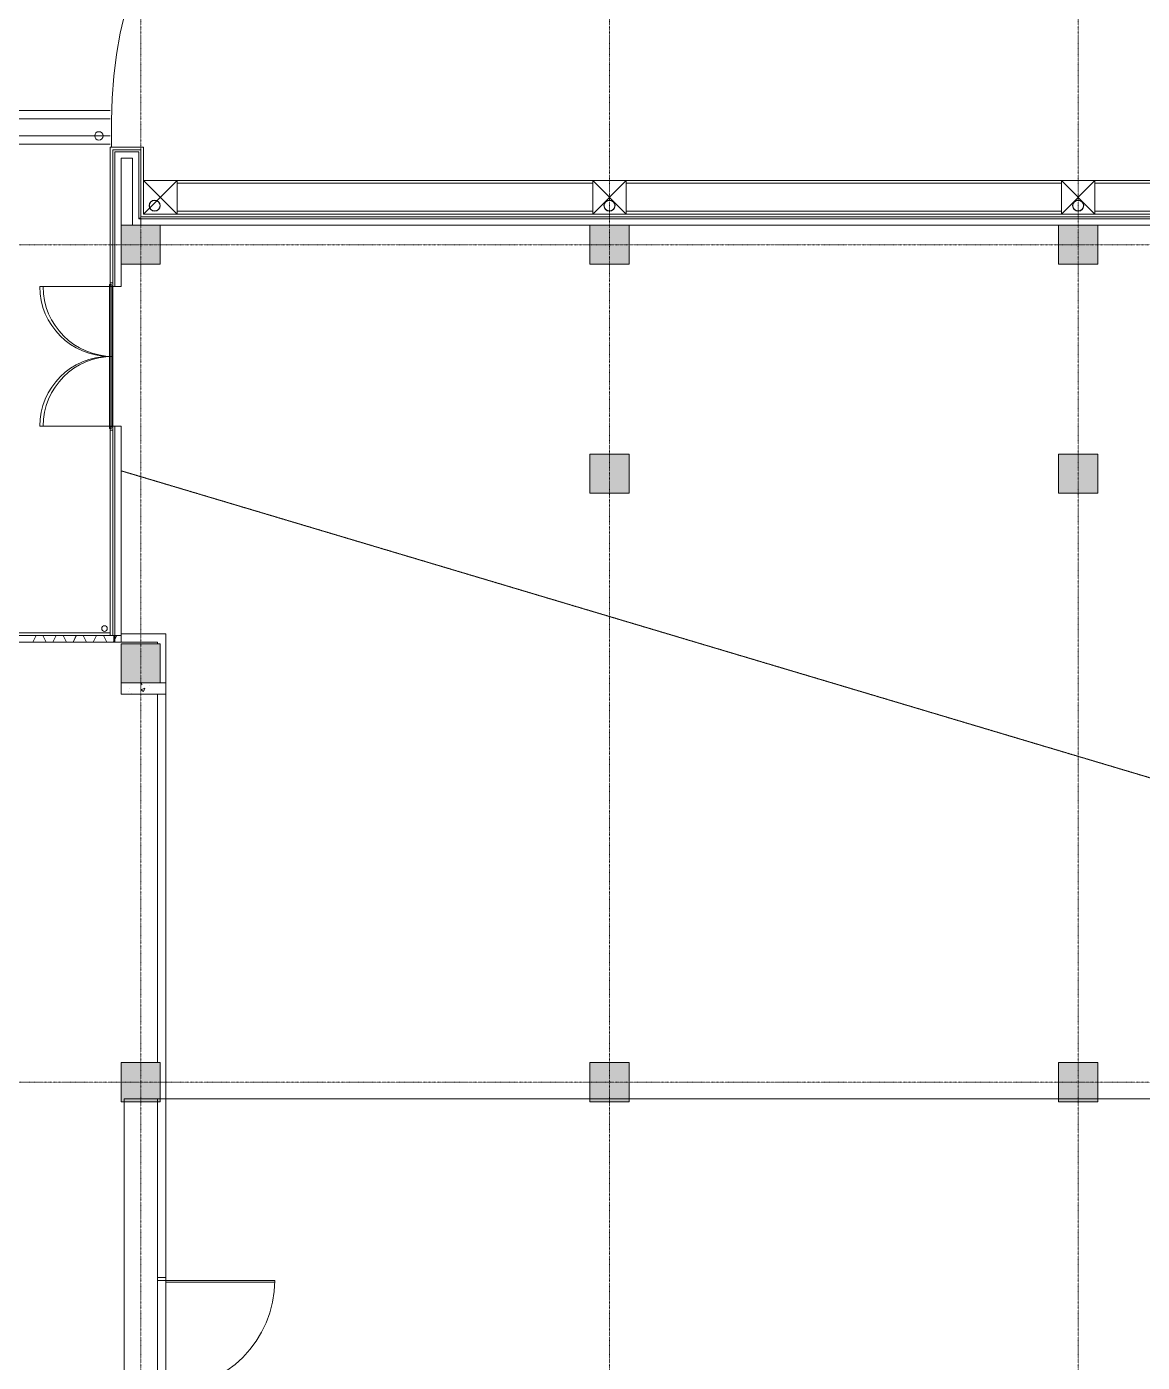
# Model space of a CAD drawing. Extents: x -76427 to 292734, y -42117 to 131250.
# Drawn here: x 15956 to 35949, y 69982 to 93905 of the extents above; entities that cross this region are included whole.
import ezdxf

# ---------------------------------------------------------------- set-up
doc = ezdxf.new("R2010")
doc.units = 0
doc.header["$LTSCALE"] = 10
for name, pattern in [('H12PL1$0$HIDDEN', [0.4, 0.3, -0.1]), ('H12PL1$0$JJP_三點線', [0.9, 0.3, -0.15, 0, -0.15, 0, -0.15, 0, -0.15]), ('H12PL1$0$JJP_虛線(退縮線、投影線、地下室範圍、非屬本工程、圖面分區)', [0.45, 0.3, -0.15]), ('XFM7P10ICA$0$H12PL1$0$JJP_三點線', [0.9, 0.3, -0.15, 0, -0.15, 0, -0.15, 0, -0.15]), ('XFM7P10ICA$0$H12PL1$0$JJP_虛線(退縮線、投影線、地下室範圍、非屬本工程、圖面分區)', [0.45, 0.3, -0.15])]:
    doc.linetypes.add(name, pattern=pattern)
for name, color, linetype in [('H12PL1$0$A-OBJE-2D', 252, 'Continuous'), ('H12PL1$0$A-OBJE-MEP', 252, 'Continuous'), ('H12PL1$0$A-WALL-EX', 252, 'Continuous'), ('H12PL1$0$A-WALL-IN', 252, 'Continuous'), ('H12PL1$0$Door', 252, 'Continuous'), ('H12PL1$0$L10_14_DRAN', 252, 'Continuous'), ('H12PL1$0$L10_14_KABE1', 252, 'Continuous'), ('H12PL1$0$L10_14_SIAGE1', 252, 'Continuous'), ('H12PL1$0$L10_14_SIAGE2', 252, 'Continuous'), ('H12PL1$0$L10_14_SITE', 252, 'Continuous'), ('H12PL1$0$L10_14_SUGATA3', 252, 'Continuous'), ('H12PL1$0$L10_14_SUGATA4', 252, 'Continuous'), ('H12PL1$0$L10_14_TATEGU1', 252, 'Continuous'), ('H12PL1$0$L10_14_TATEGU3', 252, 'Continuous'), ('H12PL1$0$L10_14_陰井', 252, 'Continuous'), ('H12PL1$0$S-COL', 252, 'Continuous'), ('H12PL1$0$S-FNDN', 252, 'Continuous'), ('H12PL1$0$S-GRID', 252, 'Continuous'), ('XFM7P10ICA$0$H12PL1$0$A-OBJE-MEP', 252, 'Continuous'), ('XFM7P10ICA$0$H12PL1$0$A-WALL-EX', 252, 'Continuous'), ('XFM7P10ICA$0$H12PL1$0$A-WALL-IN', 252, 'Continuous'), ('XFM7P10ICA$0$H12PL1$0$Door', 252, 'Continuous'), ('XFM7P10ICA$0$H12PL1$0$Hattch', 252, 'Continuous'), ('XFM7P10ICA$0$H12PL1$0$L-ROAD', 252, 'Continuous'), ('XFM7P10ICA$0$H12PL1$0$S-COL', 252, 'Continuous'), ('XFM7P10ICA$0$H12PL1$0$S-FNDN', 252, 'Continuous'), ('XFM7P10ICA$0$H12PL1$0$S-GRID', 252, 'Continuous')]:
    doc.layers.add(name, color=color, linetype=linetype)

# ---------------------------------------------------------------- blocks, each defined once
blk = doc.blocks.new('XFM7P10ICA$0$H12PL1')
at = {"layer": 'XFM7P10ICA$0$H12PL1$0$Hattch', "linetype": 'Continuous', "lineweight": 0}
for points in [[(17650, 89650), (18350, 89650), (18350, 90350), (18000, 90350), (17650, 90350)], [(26050, 89650), (26750, 89650), (26750, 90350), (26050, 90350)], [(34450, 89650), (35150, 89650), (35150, 90350), (34450, 90350)], [(26050, 85550), (26750, 85550), (26750, 86250), (26050, 86250)], [(34450, 85550), (35150, 85550), (35150, 86250), (34450, 86250)], [(17650, 82150), (18350, 82150), (18350, 82850), (17650, 82850)], [(17650, 74650), (18350, 74650), (18350, 75350), (17650, 75350)], [(26050, 74650), (26750, 74650), (26750, 75350), (26050, 75350)], [(34450, 74650), (35150, 74650), (35150, 75350), (34450, 75350)]]:
    blk.add_hatch(color=256, dxfattribs=at).paths.add_polyline_path(points)
at = {"layer": 'XFM7P10ICA$0$H12PL1$0$A-OBJE-MEP', "lineweight": 0, "flags": 128}
for points in [[(18345, 90700, 1), (18155, 90700, 1)], [(26495, 90700, 1), (26305, 90700, 1)], [(34895, 90700, 1), (34705, 90700, 1)]]:
    blk.add_lwpolyline(points, format="xyb", close=True, dxfattribs=at)
at = {"layer": 'XFM7P10ICA$0$H12PL1$0$A-OBJE-MEP', "lineweight": 0}
for centre in [(18250, 90700), (26400, 90700), (34800, 90700)]:
    blk.add_circle(centre, 100, dxfattribs=at)
at = {"layer": 'XFM7P10ICA$0$H12PL1$0$A-WALL-EX', "lineweight": 0}
for p, q in [((18000, 90465), (68150, 90465)), ((17500, 89250), (17535, 89250)), ((17500, 86750), (17535, 86750))]:
    blk.add_line(p, q, dxfattribs=at)
at = {"layer": 'XFM7P10ICA$0$H12PL1$0$A-WALL-EX', "linetype": 'XFM7P10ICA$0$H12PL1$0$JJP_虛線(退縮線、投影線、地下室範圍、非屬本工程、圖面分區)', "lineweight": 0}
blk.add_line((17517.5, 82999.97), (-380, 82999.97), dxfattribs=at)
at = {"layer": 'XFM7P10ICA$0$H12PL1$0$A-WALL-EX', "lineweight": 0, "flags": 128}
for points in [[(17500, 91700), (17535, 91700)], [(17500, 91700), (17500, 89250)], [(17965, 91700), (17535, 91700)], [(17535, 91665), (17965, 91665)], [(17535, 89250), (17535, 91665)], [(18000, 91700), (17965, 91700)], [(17965, 91665), (17965, 90475)], [(18000, 90500), (18000, 91700)], [(17965, 90475), (18000, 90475)], [(68150, 90500), (18000, 90500)], [(18000, 90475), (18000, 90465)], [(18000, 90465), (18000, 90350)], [(18000, 90350), (68150, 90350)], [(17500, 86750), (17500, 83000)], [(17535, 83000), (17535, 86750)], [(17650, 83000), (-380, 83000)], [(-380, 82880), (17650, 82880)], [(17500, 83000), (17535, 83000)], [(17650, 83000), (17650, 82880)], [(17650, 82150), (17650, 81950)], [(18450, 82150), (18350, 82150)], [(17650, 81950), (18300, 81950)]]:
    blk.add_lwpolyline(points, dxfattribs=at)
at = {"layer": 'XFM7P10ICA$0$H12PL1$0$A-WALL-EX', "linetype": 'XFM7P10ICA$0$H12PL1$0$JJP_虛線(退縮線、投影線、地下室範圍、非屬本工程、圖面分區)', "lineweight": 0, "flags": 128}
for points in [[(17517.5, 83000), (-500, 83000)], [(-380, 82879.97), (17517.5, 82879.97)], [(17517.5, 83000), (17517.5, 82999.97)], [(17517.5, 82999.97), (17517.5, 82879.97)]]:
    blk.add_lwpolyline(points, dxfattribs=at)
at = {"layer": 'XFM7P10ICA$0$H12PL1$0$A-WALL-IN', "lineweight": 0}
blk.add_line((18450, 81950), (18300, 81950), dxfattribs=at)
blk.add_line((18450, 81950), (18300, 81950), dxfattribs=at)
at = {"layer": 'XFM7P10ICA$0$H12PL1$0$A-WALL-IN', "lineweight": 0, "flags": 128}
for points in [[(18450, 82150), (18450, 81950)], [(18300, 81950), (18300, 75350)], [(18450, 5150), (18450, 81950)], [(18300, 74550), (18300, 60450)]]:
    blk.add_lwpolyline(points, dxfattribs=at)
at = {"layer": 'XFM7P10ICA$0$H12PL1$0$Door', "lineweight": 0}
for p, q in [((17500, 89250), (16250, 89250)), ((17500, 89250), (17535, 89250)), ((17500, 89250), (17535, 89250)), ((17500, 86750), (16250, 86750)), ((17500, 86750), (17535, 86750)), ((17500, 86750), (17535, 86750))]:
    blk.add_line(p, q, dxfattribs=at)
for centre, start, end in [((17500, 89250), 180, 270), ((17500, 86750), 90, 180)]:
    blk.add_arc(centre, 1250, start, end, dxfattribs=at)
at = {"layer": 'XFM7P10ICA$0$H12PL1$0$Hattch', "lineweight": 0}
for p, q in [((16064.85, 82880), (15944.85, 82880)), ((16063.81, 82881.68), (15945.88, 82881.68)), ((16063.81, 82881.68), (16122.97, 83000)), ((16064.85, 82880), (16124.01, 82998.32)), ((16122.97, 83000), (16246.72, 83000)), ((16245.69, 82998.32), (16124.01, 82998.32)), ((16305.88, 82880), (16246.72, 82998.32)), ((16306.92, 82881.68), (16247.76, 83000)), ((16425.88, 82880), (16305.88, 82880)), ((16424.85, 82881.68), (16306.92, 82881.68)), ((16424.85, 82881.68), (16484.01, 83000)), ((16425.88, 82880), (16485.04, 82998.32)), ((16484.01, 83000), (16607.76, 83000)), ((16606.72, 82998.32), (16485.04, 82998.32)), ((16666.92, 82880), (16607.76, 82998.32)), ((16667.96, 82881.68), (16608.8, 83000)), ((16786.92, 82880), (16666.92, 82880)), ((16785.88, 82881.68), (16667.96, 82881.68)), ((16785.88, 82881.68), (16845.04, 83000)), ((16786.92, 82880), (16846.08, 82998.32)), ((16845.04, 83000), (16968.8, 83000)), ((16967.76, 82998.32), (16846.08, 82998.32)), ((17027.96, 82880), (16968.8, 82998.32)), ((17029, 82881.68), (16969.84, 83000)), ((17147.96, 82880), (17027.96, 82880)), ((17146.92, 82881.68), (17029, 82881.68)), ((17146.92, 82881.68), (17206.08, 83000)), ((17147.96, 82880), (17207.12, 82998.32)), ((17206.08, 83000), (17329.84, 83000)), ((17328.8, 82998.32), (17207.12, 82998.32)), ((17389, 82880), (17329.84, 82998.32)), ((17390.04, 82881.68), (17330.88, 83000)), ((17507.96, 82881.68), (17390.04, 82881.68)), ((17507.96, 82881.68), (17567.12, 83000)), ((17509, 82880), (17568.16, 82998.32)), ((17650, 82998.32), (17568.16, 82998.32)), ((18000, 82120.1), (18018.97, 82117.16)), ((18000.59, 82029.6), (18070.61, 82056.47)), ((18019.03, 82117.07), (18015.2, 82150)), ((18050.39, 81995.95), (18070.67, 82056.38)), ((18147.44, 82146.33), (18147.49, 82146.33)), ((18147.57, 82112.19), (18147.62, 82112.19)), ((17788.66, 81988.68), (17788.71, 81988.68)), ((17799.38, 82045.02), (17799.43, 82045.02)), ((17841.5, 81950), (17846.15, 81955.54)), ((17847.21, 81950), (17846.21, 81955.44)), ((18000.59, 82029.6), (18050.33, 81996.04))]:
    blk.add_line(p, q, dxfattribs=at)
at = {"layer": 'XFM7P10ICA$0$H12PL1$0$L-ROAD', "lineweight": 0, "flags": 128}
blk.add_lwpolyline([(250600, 106000), (18950, 106000, -0.41421356), (17450, 107500), (2450, 107500.37), (-15800, 107500.37), (-15800, 340), (-550, 340), (-550, 83050), (17450, 83050), (17450, 91750), (18050, 91750), (18050, 90550), (68100, 90550), (68100, 93810), (77100, 93810), (77100, 90550), (77400, 90550), (77400, 99500), (127200, 99500), (127200, 90500), (151200, 90500)], format="xyb", dxfattribs=at)
at = {"layer": 'XFM7P10ICA$0$H12PL1$0$S-COL', "lineweight": 0, "flags": 128}
for points in [[(18000, 90350), (17650, 90350), (17650, 89650), (18350, 89650), (18350, 90350)], [(26050, 90350), (26050, 89650), (26750, 89650), (26750, 90350)], [(34450, 90350), (34450, 89650), (35150, 89650), (35150, 90350)]]:
    blk.add_lwpolyline(points, dxfattribs=at)
for points in [[(26050, 85550), (26750, 85550), (26750, 86250), (26050, 86250)], [(34450, 85550), (35150, 85550), (35150, 86250), (34450, 86250)], [(17650, 82150), (18350, 82150), (18350, 82850), (17650, 82850)], [(17650, 74650), (18350, 74650), (18350, 75350), (17650, 75350)], [(26050, 74650), (26750, 74650), (26750, 75350), (26050, 75350)], [(34450, 74650), (35150, 74650), (35150, 75350), (34450, 75350)]]:
    blk.add_lwpolyline(points, close=True, dxfattribs=at)
at = {"layer": 'XFM7P10ICA$0$H12PL1$0$S-FNDN', "lineweight": 0, "flags": 128}
blk.add_lwpolyline([(17700, 15300), (-480.5, 15300), (-480.5, -500), (93900, -500), (93900, 74700), (17700, 74700)], close=True, dxfattribs=at)
at = {"layer": 'XFM7P10ICA$0$H12PL1$0$S-GRID', "linetype": 'XFM7P10ICA$0$H12PL1$0$JJP_三點線', "lineweight": 0}
for p, q in [((18000, 128250), (18000, -28000)), ((26400, 128250), (26400, -28000)), ((34800, 128250), (34800, -28000)), ((-29000, 90000), (289600, 90000)), ((-29000, 75000), (289600, 75000))]:
    blk.add_line(p, q, dxfattribs=at)
blk = doc.blocks.new('XFM7P10ICA')
blk.add_blockref('XFM7P10ICA$0$H12PL1', (0, 0))
blk = doc.blocks.new('H12PL1')
at = {"layer": 'H12PL1$0$A-OBJE-2D', "linetype": 'H12PL1$0$HIDDEN', "lineweight": 0}
blk.add_line((17650, 85950), (243150, 18700), dxfattribs=at)
at = {"layer": 'H12PL1$0$A-OBJE-MEP', "lineweight": 0, "flags": 128}
for points in [[(18345, 90700, 1), (18155, 90700, 1)], [(26495, 90700, 1), (26305, 90700, 1)], [(34895, 90700, 1), (34705, 90700, 1)]]:
    blk.add_lwpolyline(points, format="xyb", close=True, dxfattribs=at)
at = {"layer": 'H12PL1$0$A-OBJE-MEP', "lineweight": 0}
for centre in [(18250, 90700), (26400, 90700), (34800, 90700)]:
    blk.add_circle(centre, 100, dxfattribs=at)
at = {"layer": 'H12PL1$0$A-WALL-EX', "lineweight": 0}
for p, q in [((17650, 91665), (17535, 91665)), ((17650, 91665), (17535, 91665)), ((17535, 89250), (17535, 91665)), ((17650, 91665), (17850, 91665)), ((17965, 91665), (17850, 91665)), ((17965, 91665), (17850, 91665)), ((17965, 91665), (17965, 90500)), ((17965, 90500), (17965, 90465)), ((17965, 90465), (18000, 90465)), ((17965, 90465), (18000, 90465)), ((18000, 90465), (68150, 90465)), ((17500, 89250), (17535, 89250)), ((17535, 89250), (17615, 89250)), ((17615, 89250), (17650, 89250)), ((17500, 86750), (17535, 86750)), ((17535, 83000), (17535, 86750)), ((17535, 86750), (17615, 86750)), ((17615, 86750), (17650, 86750)), ((17535, 83000), (17535, 82880)), ((17535, 83000), (17535, 82880)), ((17535, 83000), (17535, 82880)), ((17535, 82880), (17535, 82972)), ((17535, 82880), (17535, 82972)), ((17535, 82880), (17650, 82880)), ((17535, 82880), (17650, 82880)), ((17650, 82880), (17650, 83000)), ((17650, 82880), (17650, 83000)), ((17650, 82880), (17650, 83000))]:
    blk.add_line(p, q, dxfattribs=at)
at = {"layer": 'H12PL1$0$A-WALL-EX', "linetype": 'H12PL1$0$JJP_虛線(退縮線、投影線、地下室範圍、非屬本工程、圖面分區)', "lineweight": 0}
blk.add_line((17517.5, 82999.97), (-380, 82999.97), dxfattribs=at)
at = {"layer": 'H12PL1$0$A-WALL-EX', "lineweight": 0, "flags": 128}
for points in [[(17500, 83000), (17500, 91700)], [(17500, 83000), (17500, 91700)], [(17500, 83000), (17500, 91700)], [(17500, 83000), (17500, 91700)], [(17500, 89250), (17500, 91700)], [(17500, 89250), (17500, 91700)], [(17500, 83000), (17500, 91700)], [(17500, 91700), (17535, 91700)], [(17500, 91700), (17500, 89250)], [(17965, 91700), (17535, 91700)], [(18000, 91700), (17965, 91700)], [(18000, 90500), (18000, 91700)], [(17650, 91550), (17850, 91550)], [(17650, 89250), (17650, 91550)], [(17850, 91550), (17850, 90350)], [(18000, 90500), (68150, 90500)], [(18000, 90500), (68150, 90500)], [(18000, 90500), (68150, 90500)], [(18000, 90500), (68150, 90500)], [(18000, 90500), (68150, 90500)], [(18000, 90500), (68150, 90500)], [(18000, 90500), (68150, 90500)], [(68150, 90500), (18000, 90500)], [(17850, 90350), (17965, 90350)], [(17850, 90350), (17965, 90350)], [(17965, 90350), (68150, 90350)], [(17500, 83000), (17500, 86750)], [(17500, 83000), (17500, 86750)], [(17500, 86750), (17500, 83000)], [(17650, 83000), (17650, 86750)], [(17535, 83000), (-380, 83000)], [(-380, 82880), (17650, 82880)], [(17500, 83000), (17535, 83000)], [(17650, 82880), (17535, 82880)], [(17650, 82880), (17535, 82880)], [(17650, 83000), (17650, 82880)], [(17650, 82150), (17650, 81950)], [(17650, 81950), (18300, 81950)]]:
    blk.add_lwpolyline(points, dxfattribs=at)
at = {"layer": 'H12PL1$0$A-WALL-EX', "linetype": 'H12PL1$0$JJP_虛線(退縮線、投影線、地下室範圍、非屬本工程、圖面分區)', "lineweight": 0, "flags": 128}
for points in [[(17517.5, 83000), (-500, 83000)], [(-380, 82879.97), (17517.5, 82879.97)], [(17517.5, 83000), (17517.5, 82999.97)], [(17517.5, 82999.97), (17517.5, 82879.97)]]:
    blk.add_lwpolyline(points, dxfattribs=at)
at = {"layer": 'H12PL1$0$A-WALL-IN', "lineweight": 0}
for p, q in [((18450, 82150), (18350, 82150)), ((18450, 82150), (18350, 82150)), ((18450, 81950), (18450, 82150)), ((18300, 81950), (18450, 81950)), ((18300, 81950), (18450, 81950)), ((18450, 71500), (18300, 71500))]:
    blk.add_line(p, q, dxfattribs=at)
at = {"layer": 'H12PL1$0$A-WALL-IN', "lineweight": 0, "flags": 128}
for points in [[(18300, 83030), (17650, 83030)], [(17650, 83030), (17650, 82880)], [(18450, 83030), (18300, 83030)], [(18450, 71500), (18450, 83030)], [(17650, 82880), (18300, 82880)], [(18300, 82880), (18300, 82850)], [(18300, 81950), (18300, 75350)], [(18300, 74550), (18300, 71500)]]:
    blk.add_lwpolyline(points, dxfattribs=at)
at = {"layer": 'H12PL1$0$Door', "lineweight": 0}
for p, q in [((17500, 89250), (16250, 89250)), ((17500, 89250), (17535, 89250)), ((17500, 89250), (17535, 89250)), ((17535, 89250), (17615, 89250)), ((17535, 89250), (17615, 89250)), ((17615, 89250), (17650, 89250)), ((17500, 86750), (16250, 86750)), ((17500, 86750), (17535, 86750)), ((17500, 86750), (17535, 86750)), ((17535, 86750), (17615, 86750)), ((17535, 86750), (17615, 86750)), ((17615, 86750), (17650, 86750)), ((18450, 71500), (18300, 71500)), ((18300, 71500), (18300, 71450)), ((18300, 71450), (18450, 71450)), ((18450, 71450), (18450, 71500)), ((20400, 71450), (18450, 71450)), ((18450, 71450), (18450, 71420)), ((18450, 71420), (20400, 71420)), ((20400, 71420), (20400, 71450))]:
    blk.add_line(p, q, dxfattribs=at)
for centre, radius, start, end in [((17500, 89250), 1250, 180, 270), ((17500, 86750), 1250, 90, 180), ((18450, 71450), 1950, 270, 0)]:
    blk.add_arc(centre, radius, start, end, dxfattribs=at)
at = {"layer": 'H12PL1$0$L10_14_DRAN', "lineweight": 0}
for centre in [(18250, 90700), (26400, 90700), (34800, 90700)]:
    blk.add_circle(centre, 100, dxfattribs=at)
at = {"layer": 'H12PL1$0$L10_14_KABE1', "lineweight": 0}
for p, q in [((17450, 91750), (17450, 89315)), ((17450, 91750), (18050, 91750)), ((18050, 90550), (18050, 91750)), ((68100, 90550), (18050, 90550)), ((17500, 89315), (17450, 89315)), ((17500, 86680), (17450, 86680)), ((17450, 86680), (17450, 83050)), ((17450, 83050), (17450, 83000))]:
    blk.add_line(p, q, dxfattribs=at)
at = {"layer": 'H12PL1$0$L10_14_SIAGE1', "lineweight": 0}
for p, q in [((17450, 89315), (17450, 89290)), ((17450, 86680), (17450, 86710))]:
    blk.add_line(p, q, dxfattribs=at)
at = {"layer": 'H12PL1$0$L10_14_SIAGE2', "lineweight": 0, "flags": 128}
for points in [[(15961.2, 83000), (15986, 83000)], [(16010.8, 83000), (16035.6, 83000)], [(16060.4, 83000), (16085.2, 83000)], [(16110, 83000), (16134.8, 83000)], [(16159.6, 83000), (16184.4, 83000)], [(16209.2, 83000), (16234, 83000)], [(16258.8, 83000), (16283.6, 83000)], [(16308.4, 83000), (16333.2, 83000)], [(16358, 83000), (16382.8, 83000)], [(16407.6, 83000), (16432.4, 83000)], [(16457.2, 83000), (16482, 83000)], [(16506.8, 83000), (16531.6, 83000)], [(16556.4, 83000), (16581.2, 83000)], [(16606, 83000), (16630.8, 83000)], [(16655.6, 83000), (16680.4, 83000)], [(16705.2, 83000), (16730, 83000)], [(16754.8, 83000), (16779.6, 83000)], [(16804.4, 83000), (16829.2, 83000)], [(16804.4, 83000), (16829.2, 83000)], [(16854, 83000), (16878.8, 83000)], [(16903.6, 83000), (16928.4, 83000)], [(16953.2, 83000), (16978, 83000)], [(17002.8, 83000), (17027.6, 83000)], [(17052.4, 83000), (17077.2, 83000)], [(17102, 83000), (17126.8, 83000)], [(17151.6, 83000), (17176.4, 83000)], [(17201.2, 83000), (17226, 83000)], [(17250.8, 83000), (17275.6, 83000)], [(17300.4, 83000), (17325.2, 83000)], [(17350, 83000), (17374.8, 83000)], [(17399.6, 83000), (17424.4, 83000)], [(17449.2, 83000), (17450, 83000)]]:
    blk.add_lwpolyline(points, dxfattribs=at)
at = {"layer": 'H12PL1$0$L10_14_SIAGE2', "lineweight": 0}
for centre, radius in [((17250, 91950), 75), ((17350, 83125), 50)]:
    blk.add_circle(centre, radius, dxfattribs=at)
at = {"layer": 'H12PL1$0$L10_14_SITE', "lineweight": 0}
blk.add_line((17475, 92225), (17475, 91750), dxfattribs=at)
blk.add_arc((25250, 92225), 7775, 90, 180, dxfattribs=at)
at = {"layer": 'H12PL1$0$L10_14_SUGATA3', "lineweight": 0}
for p, q in [((18050, 91150), (68100, 91150)), ((18650, 91150), (18050, 90550)), ((18650, 90550), (18050, 91150)), ((26100, 91150), (26700, 90550)), ((26100, 90550), (26700, 91150)), ((34500, 91150), (35100, 90550)), ((34500, 90550), (35100, 91150)), ((18050, 91100), (18050, 90600)), ((26100, 91100), (18650, 91100)), ((26700, 91100), (26700, 90600)), ((34500, 91100), (26700, 91100)), ((35100, 91100), (35100, 90600)), ((42900, 91100), (35100, 91100)), ((18650, 90600), (26100, 90600)), ((26700, 90600), (34500, 90600)), ((35100, 90600), (42900, 90600))]:
    blk.add_line(p, q, dxfattribs=at)
at = {"layer": 'H12PL1$0$L10_14_SUGATA3', "lineweight": 0, "flags": 128}
for points in [[(18650, 90550), (18050, 90550), (18050, 91150), (18650, 91150)], [(26100, 90550), (26700, 90550), (26700, 91150), (26100, 91150)], [(34500, 90550), (35100, 90550), (35100, 91150), (34500, 91150)]]:
    blk.add_lwpolyline(points, close=True, dxfattribs=at)
at = {"layer": 'H12PL1$0$L10_14_SUGATA4', "lineweight": 0}
blk.add_line((17450, 83050), (-550, 83050), dxfattribs=at)
at = {"layer": 'H12PL1$0$L10_14_TATEGU1', "lineweight": 0, "flags": 128}
for points in [[(17475, 89290), (17440, 89290), (17440, 89265), (17485, 89265), (17485, 89250), (17500, 89250)], [(17475, 86710), (17440, 86710), (17440, 86735), (17485, 86735), (17485, 86750), (17500, 86750)]]:
    blk.add_lwpolyline(points, dxfattribs=at)
at = {"layer": 'H12PL1$0$L10_14_TATEGU3', "lineweight": 0}
for p, q in [((16190, 89250), (17440, 89250)), ((17300, 88000), (17500, 88000)), ((16190, 86750), (17440, 86750))]:
    blk.add_line(p, q, dxfattribs=at)
at = {"layer": 'H12PL1$0$L10_14_TATEGU3', "lineweight": 0, "flags": 128}
blk.add_lwpolyline([(17440, 89260), (17440, 86740), (17480, 86740), (17480, 89260)], close=True, dxfattribs=at)
at = {"layer": 'H12PL1$0$L10_14_TATEGU3', "lineweight": 0}
for centre, start, end in [((17440, 89250), 180, 270), ((17440, 86750), 90, 180)]:
    blk.add_arc(centre, 1250, start, end, dxfattribs=at)
at = {"layer": 'H12PL1$0$L10_14_陰井', "lineweight": 0}
for p, q in [((1300.01, 92402.05), (17450.01, 92402.05)), ((1300.01, 92252.05), (17450.01, 92252.05)), ((1300.01, 91952.05), (17450.01, 91952.05)), ((1300.01, 91802.05), (17450.01, 91802.05))]:
    blk.add_line(p, q, dxfattribs=at)
at = {"layer": 'H12PL1$0$S-COL', "lineweight": 0, "flags": 128}
for points in [[(17650, 89650), (18350, 89650), (18350, 90350)], [(17850, 90350), (17650, 90350)], [(26050, 90350), (26050, 89650), (26750, 89650), (26750, 90350)], [(34450, 90350), (34450, 89650), (35150, 89650), (35150, 90350)]]:
    blk.add_lwpolyline(points, dxfattribs=at)
for points in [[(26050, 85550), (26750, 85550), (26750, 86250), (26050, 86250)], [(34450, 85550), (35150, 85550), (35150, 86250), (34450, 86250)], [(17650, 82150), (18350, 82150), (18350, 82850), (17650, 82850)], [(17650, 74650), (18350, 74650), (18350, 75350), (17650, 75350)], [(26050, 74650), (26750, 74650), (26750, 75350), (26050, 75350)], [(34450, 74650), (35150, 74650), (35150, 75350), (34450, 75350)]]:
    blk.add_lwpolyline(points, close=True, dxfattribs=at)
at = {"layer": 'H12PL1$0$S-FNDN', "lineweight": 0, "flags": 128}
blk.add_lwpolyline([(43500, 74700), (18300, 74700), (18300, 15000), (18125, 15000), (18125, -550), (93300, -550), (93300, 74700)], close=True, dxfattribs=at)
at = {"layer": 'H12PL1$0$S-GRID', "linetype": 'H12PL1$0$JJP_三點線', "lineweight": 0}
for p, q in [((18000, 128250), (18000, -28000)), ((26400, 128250), (26400, -28000)), ((34800, 128250), (34800, -28000)), ((-29000, 90000), (289600, 90000)), ((-29000, 75000), (289600, 75000))]:
    blk.add_line(p, q, dxfattribs=at)

msp = doc.modelspace()

# ---------------------------------------------------------------- block references
msp.add_blockref('XFM7P10ICA', (0, 0))

# ---------------------------------------------------------------- next in the draw order: block references
msp.add_blockref('H12PL1', (0, 0))

doc.saveas('drawing.dxf')
